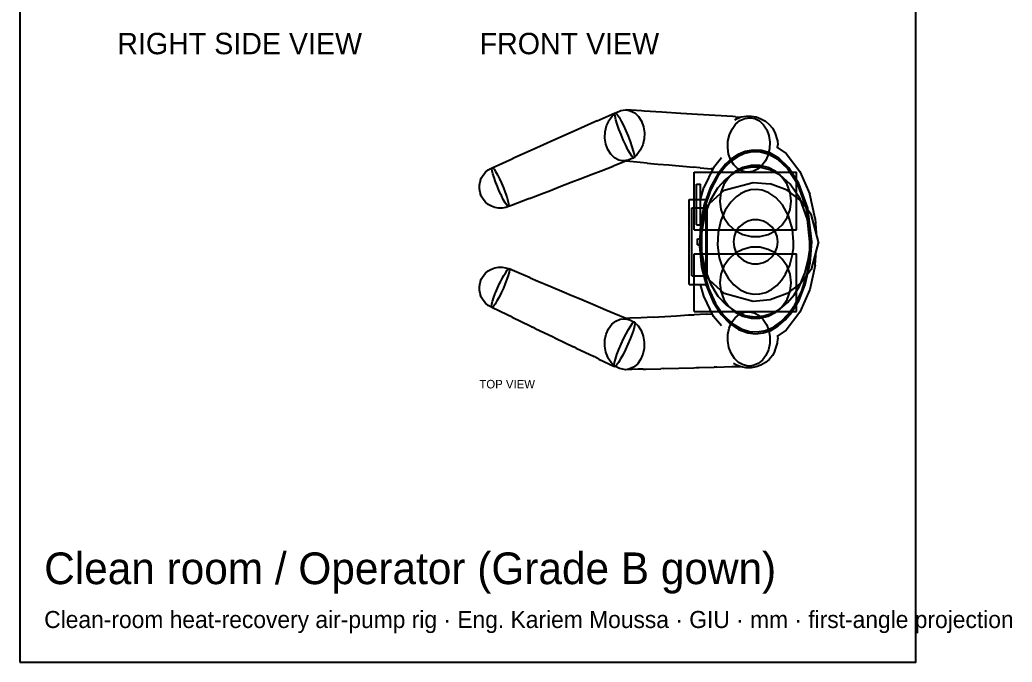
# Model space of a CAD drawing. Header units: millimetres. Extents: x 213 to 504, y -187 to 285.
# Drawn here: x 212.7 to 504.4, y -187.4 to 1.3 of the extents above; entities that cross this region are included whole.
import ezdxf

# ---------------------------------------------------------------- set-up
doc = ezdxf.new("R2010")
doc.units = ezdxf.units.MM
for name, color, linetype in [('BORDER', 7, 'Continuous'), ('HIDDEN', 8, 'Continuous'), ('TEXT', 5, 'Continuous'), ('VISIBLE', 7, 'Continuous')]:
    doc.layers.add(name, color=color, linetype=linetype)

msp = doc.modelspace()

# ---------------------------------------------------------------- linework, layer by layer
at = {"layer": 'BORDER'}
msp.add_lwpolyline([(212.74, -187.43), (476.14, -187.43), (476.14, 285.16), (212.74, 285.16)], close=True, dxfattribs=at)
at = {"layer": 'HIDDEN'}
for points in [[(387.95, -26.1), (387.96, -26.1)], [(387.96, -26.1), (388.36, -26.55)], [(391.01, -25.19), (392.19, -25.43)], [(392.19, -25.43), (393.48, -26.09)], [(393.48, -26.09), (394.59, -27.14)], [(385.18, -29.91), (385.75, -28.65)], [(387.7, -27.06), (387.62, -26.37)], [(387.94, -28.07), (387.7, -27.06)], [(388.33, -29.36), (387.94, -28.07)], [(388.36, -26.55), (388.88, -27.35)], [(388.88, -27.35), (389.5, -28.46)], [(389.5, -28.46), (390.17, -29.81)], [(394.59, -27.14), (395.46, -28.51)], [(395.46, -28.51), (396.04, -30.12)], [(423.14, -29.41), (424.42, -28.33)], [(424.42, -28.33), (425.84, -27.68)], [(425.84, -27.68), (427.33, -27.47)], [(427.33, -27.47), (427.55, -27.48)], [(427.55, -27.48), (428.81, -27.73)], [(428.81, -27.73), (430.18, -28.44)], [(430.18, -28.44), (431.36, -29.56)], [(384.69, -33.47), (384.77, -31.66)], [(384.77, -31.66), (385.18, -29.91)], [(388.85, -30.83), (388.33, -29.36)], [(389.46, -32.42), (388.85, -30.83)], [(390.17, -29.81), (390.87, -31.33)], [(390.87, -31.33), (391.54, -32.93)], [(396.04, -30.12), (396.31, -31.88)], [(396.31, -31.88), (396.23, -33.68)], [(421.32, -32.52), (422.09, -30.83)], [(422.09, -30.83), (423.14, -29.41)], [(431.36, -29.56), (432.29, -31.02)], [(432.29, -31.02), (432.91, -32.74)], [(384.96, -35.23), (384.69, -33.47)], [(390.13, -34.02), (389.46, -32.42)], [(390.83, -35.54), (390.13, -34.02)], [(391.54, -32.93), (392.15, -34.51)], [(392.15, -34.51), (392.67, -35.99)], [(396.23, -33.68), (395.82, -35.43)], [(420.81, -36.31), (420.89, -34.38)], [(420.89, -34.38), (421.32, -32.52)], [(432.91, -32.74), (433.19, -34.62)], [(433.19, -34.62), (433.11, -36.54)], [(385.54, -36.84), (384.96, -35.23)], [(386.41, -38.21), (385.54, -36.84)], [(391.5, -36.89), (390.83, -35.54)], [(392.12, -38), (391.5, -36.89)], [(392.67, -35.99), (393.06, -37.27)], [(393.06, -37.27), (393.3, -38.29)], [(395.1, -37.02), (394.12, -38.35)], [(395.82, -35.43), (395.1, -37.02)], [(421.09, -38.19), (420.81, -36.31)], [(425.99, -37.42), (423.85, -38.31)], [(428.05, -37.55), (425.78, -38.03)], [(428.3, -36.99), (425.99, -37.42)], [(430.44, -37.61), (428.05, -37.55)], [(430.72, -37.11), (428.3, -36.99)], [(432.87, -38.27), (430.44, -37.61)], [(433.18, -37.84), (430.72, -37.11)], [(433.11, -36.54), (432.68, -38.4)], [(435.85, -39.4), (433.18, -37.84)], [(387.52, -39.25), (386.41, -38.21)], [(388.81, -39.92), (387.52, -39.25)], [(389.87, -40.15), (388.81, -39.92)], [(390.19, -40.16), (389.87, -40.15)], [(391.59, -39.97), (390.19, -40.16)], [(392.92, -39.36), (391.59, -39.97)], [(392.64, -38.8), (392.12, -38)], [(393.04, -39.24), (392.64, -38.8)], [(394.12, -38.35), (392.92, -39.36)], [(393.27, -39.32), (393.04, -39.24)], [(393.29, -39.3), (393.27, -39.32)], [(393.38, -38.98), (393.29, -39.3)], [(393.3, -38.29), (393.38, -38.98)], [(421.8, -40.27), (420.11, -41.86)], [(421.91, -39.58), (420.18, -41.14)], [(421.71, -39.91), (421.09, -38.19)], [(422.64, -41.37), (421.71, -39.91)], [(423.68, -38.97), (421.8, -40.27)], [(423.85, -38.31), (421.91, -39.58)], [(425.78, -38.03), (423.68, -38.97)], [(431.91, -40.1), (430.86, -41.52)], [(432.68, -38.4), (431.91, -40.1)], [(435.53, -39.76), (432.87, -38.27)], [(438.48, -42.52), (435.53, -39.76)], [(438.81, -42.25), (435.85, -39.4)], [(351.61, -42.16), (351.81, -42.23)], [(351.81, -42.23), (352.15, -42.61)], [(352.15, -42.61), (352.6, -43.3)], [(352.6, -43.3), (353.14, -44.25)], [(411, -60.46), (411, -43.46)], [(411, -43.46), (441, -43.46)], [(416, -43.46), (441, -43.46)], [(420.11, -41.86), (417.95, -44.65)], [(420.18, -41.14), (417.99, -43.85)], [(423.04, -43.32), (421.14, -45)], [(423.04, -43.32), (421.14, -45)], [(423.64, -43.23), (421.74, -44.36)], [(423.82, -42.48), (422.64, -41.37)], [(425.28, -42.15), (423.04, -43.32)], [(425.28, -42.15), (423.04, -43.32)], [(425.76, -42.42), (423.64, -43.23)], [(425.19, -43.19), (423.82, -42.48)], [(426.32, -43.43), (425.19, -43.19)], [(427.73, -41.54), (425.28, -42.15)], [(427.73, -41.54), (425.28, -42.15)], [(428.06, -42), (425.76, -42.42)], [(426.67, -43.45), (426.32, -43.43)], [(428.16, -43.25), (426.67, -43.45)], [(430.27, -41.54), (427.73, -41.54)], [(430.27, -41.54), (427.73, -41.54)], [(430.49, -42.06), (428.06, -42)], [(429.58, -42.59), (428.16, -43.25)], [(430.86, -41.52), (429.58, -42.59)], [(432.72, -42.15), (430.27, -41.54)], [(432.72, -42.15), (430.27, -41.54)], [(433.23, -42.75), (430.49, -42.06)], [(434.96, -43.32), (432.72, -42.15)], [(434.96, -43.32), (432.72, -42.15)], [(436.19, -44.31), (433.23, -42.75)], [(436.86, -45), (434.96, -43.32)], [(436.86, -45), (434.96, -43.32)], [(441.41, -47.01), (438.48, -42.52)], [(441.75, -46.82), (438.81, -42.25)], [(441, -60.46), (441, -43.46)], [(441, -60.46), (441, -43.46)], [(351.99, -44.55), (351.97, -44.49)], [(353.14, -44.25), (353.72, -45.42)], [(353.72, -45.42), (354.32, -46.73)], [(417.99, -43.85), (415.73, -47.92)], [(417.95, -44.65), (415.75, -48.79)], [(420.04, -45.74), (417.85, -48.18)], [(421.14, -45), (419.7, -47.08)], [(421.14, -45), (419.7, -47.08)], [(421.74, -44.36), (420.04, -45.74)], [(439.16, -46.97), (436.19, -44.31)], [(438.3, -47.08), (436.86, -45)], [(438.3, -47.08), (436.86, -45)], [(354.32, -46.73), (354.9, -48.1)], [(354.9, -48.1), (355.42, -49.47)], [(355.42, -49.47), (355.87, -50.74)], [(411.6, -58.96), (411.6, -46.96)], [(411.6, -46.96), (412.8, -46.96)], [(412.8, -58.96), (412.8, -46.96)], [(415.73, -47.92), (413.92, -53)], [(415.75, -48.79), (414.03, -53.94)], [(417.85, -48.18), (415.66, -51.81)], [(418.81, -49.45), (418.5, -51.96)], [(418.81, -49.45), (418.5, -51.96)], [(419.7, -47.08), (418.81, -49.45)], [(419.7, -47.08), (418.81, -49.45)], [(425.98, -49.13), (424.55, -49.83)], [(427.55, -48.69), (425.98, -49.13)], [(429.23, -48.57), (427.55, -48.69)], [(430.97, -48.8), (429.23, -48.57)], [(432.91, -49.53), (430.97, -48.8)], [(434.93, -50.9), (432.91, -49.53)], [(439.19, -49.45), (438.3, -47.08)], [(439.19, -49.45), (438.3, -47.08)], [(442.07, -51.28), (439.16, -46.97)], [(439.5, -51.96), (439.19, -49.45)], [(439.5, -51.96), (439.19, -49.45)], [(444.01, -54.13), (441.41, -47.01)], [(444.34, -54.04), (441.75, -46.82)], [(354.16, -50.08), (354.01, -49.75)], [(355.87, -50.74), (356.21, -51.85)], [(356.21, -51.85), (356.41, -52.72)], [(409.5, -76.46), (409.5, -51.46)], [(409.5, -51.46), (414.5, -51.46)], [(411, -60.46), (411, -51.46)], [(411.6, -58.96), (411.6, -51.46)], [(412.8, -58.96), (412.8, -51.46)], [(415.66, -51.81), (414, -56.3)], [(414.5, -76.46), (414.5, -51.46)], [(418.5, -51.96), (418.81, -54.48)], [(418.5, -51.96), (418.81, -54.48)], [(421.72, -52.26), (420.09, -54.63)], [(423.29, -50.72), (421.72, -52.26)], [(424.55, -49.83), (423.29, -50.72)], [(436.89, -53.04), (434.93, -50.9)], [(439.19, -54.48), (439.5, -51.96)], [(439.19, -54.48), (439.5, -51.96)], [(444.26, -57.36), (442.07, -51.28)], [(356.3, -53.58), (356.25, -53.56)], [(356.41, -53.59), (356.38, -53.61)], [(356.41, -52.72), (356.48, -53.32)], [(356.48, -53.32), (356.41, -53.59)], [(410.25, -73.96), (410.25, -53.96)], [(410.25, -73.96), (410.25, -53.96)], [(410.25, -53.96), (414.75, -53.96)], [(410.25, -53.96), (414.75, -53.96)], [(413.92, -53), (412.79, -58.89)], [(414.03, -53.94), (413.03, -59.85)], [(414.75, -73.96), (414.75, -53.96)], [(414.75, -73.96), (414.75, -53.96)], [(420.09, -54.63), (418.78, -57.65)], [(418.81, -54.48), (419.7, -56.84)], [(418.81, -54.48), (419.7, -56.84)], [(438.71, -56.28), (436.89, -53.04)], [(438.3, -56.84), (439.19, -54.48)], [(438.3, -56.84), (439.19, -54.48)], [(445.17, -63.96), (444.01, -54.13)], [(445.5, -63.96), (444.34, -54.04)], [(414, -56.3), (413.11, -61.41)], [(414.5, -72.04), (414.5, -55.88)], [(418.78, -57.65), (417.99, -61.17)], [(419.7, -56.84), (421.14, -58.93)], [(419.7, -56.84), (421.14, -58.93)], [(426.7, -57.89), (425.31, -58.61)], [(426.7, -57.89), (425.31, -58.61)], [(428.22, -57.51), (426.7, -57.89)], [(428.22, -57.51), (426.7, -57.89)], [(429.78, -57.51), (428.22, -57.51)], [(429.78, -57.51), (428.22, -57.51)], [(431.3, -57.89), (429.78, -57.51)], [(431.3, -57.89), (429.78, -57.51)], [(432.69, -58.61), (431.3, -57.89)], [(432.69, -58.61), (431.3, -57.89)], [(436.86, -58.93), (438.3, -56.84)], [(436.86, -58.93), (438.3, -56.84)], [(439.86, -60.2), (438.71, -56.28)], [(445, -63.96), (444.26, -57.36)], [(411, -60.46), (441, -60.46)], [(411, -60.46), (441, -60.46)], [(411.6, -58.96), (412.8, -58.96)], [(411.6, -58.96), (412.8, -58.96)], [(412.79, -58.89), (412.52, -65.18)], [(413.03, -59.85), (412.88, -66.09)], [(417.99, -61.17), (417.82, -64.94)], [(421.14, -58.93), (423.04, -60.6)], [(421.14, -58.93), (423.04, -60.6)], [(423.24, -60.94), (422.69, -62.41)], [(423.24, -60.94), (422.69, -62.41)], [(423.04, -60.6), (425.28, -61.78)], [(423.04, -60.6), (425.28, -61.78)], [(424.13, -59.65), (423.24, -60.94)], [(424.13, -59.65), (423.24, -60.94)], [(425.31, -58.61), (424.13, -59.65)], [(425.31, -58.61), (424.13, -59.65)], [(433.87, -59.65), (432.69, -58.61)], [(433.87, -59.65), (432.69, -58.61)], [(432.72, -61.78), (434.96, -60.6)], [(432.72, -61.78), (434.96, -60.6)], [(434.76, -60.94), (433.87, -59.65)], [(434.76, -60.94), (433.87, -59.65)], [(435.31, -62.41), (434.76, -60.94)], [(435.31, -62.41), (434.76, -60.94)], [(434.96, -60.6), (436.86, -58.93)], [(434.96, -60.6), (436.86, -58.93)], [(440.2, -63.96), (439.86, -60.2)], [(411.9, -64.86), (411.9, -63.06)], [(411.9, -64.86), (411.9, -63.06)], [(411.9, -63.06), (412.9, -63.06)], [(411.9, -63.06), (412.9, -63.06)], [(412.9, -64.86), (412.9, -63.06)], [(412.9, -64.86), (412.9, -63.06)], [(413.11, -61.41), (413.13, -66.74)], [(422.69, -62.41), (422.5, -63.96)], [(422.69, -62.41), (422.5, -63.96)], [(422.5, -63.96), (422.69, -65.52)], [(422.5, -63.96), (422.69, -65.52)], [(425.28, -61.78), (427.73, -62.39)], [(425.28, -61.78), (427.73, -62.39)], [(427.73, -62.39), (430.27, -62.39)], [(427.73, -62.39), (430.27, -62.39)], [(430.27, -62.39), (432.72, -61.78)], [(430.27, -62.39), (432.72, -61.78)], [(435.5, -63.96), (435.31, -62.41)], [(435.5, -63.96), (435.31, -62.41)], [(435.31, -65.52), (435.5, -63.96)], [(435.31, -65.52), (435.5, -63.96)], [(440.12, -65.79), (440.2, -63.96)], [(444.91, -66.34), (445, -63.96)], [(444.93, -68.51), (445.17, -63.96)], [(445.07, -70.09), (445.5, -63.96)], [(411.9, -64.86), (412.9, -64.86)], [(411.9, -64.86), (412.9, -64.86)], [(412.52, -65.18), (413.13, -71.37)], [(412.88, -66.09), (413.63, -72.16)], [(413.13, -66.74), (414.06, -71.83)], [(417.82, -64.94), (418.32, -68.61)], [(422.69, -65.52), (423.24, -66.98)], [(422.69, -65.52), (423.24, -66.98)], [(425.28, -66.15), (423.04, -67.32)], [(425.28, -66.15), (423.04, -67.32)], [(423.24, -66.98), (424.13, -68.27)], [(423.24, -66.98), (424.13, -68.27)], [(427.73, -65.54), (425.28, -66.15)], [(427.73, -65.54), (425.28, -66.15)], [(430.27, -65.54), (427.73, -65.54)], [(430.27, -65.54), (427.73, -65.54)], [(432.72, -66.15), (430.27, -65.54)], [(432.72, -66.15), (430.27, -65.54)], [(434.96, -67.32), (432.72, -66.15)], [(434.96, -67.32), (432.72, -66.15)], [(433.87, -68.27), (434.76, -66.98)], [(433.87, -68.27), (434.76, -66.98)], [(434.76, -66.98), (435.31, -65.52)], [(434.76, -66.98), (435.31, -65.52)], [(439.87, -67.7), (440.12, -65.79)], [(444.61, -68.82), (444.91, -66.34)], [(411, -76.46), (411, -67.46)], [(411, -84.46), (411, -67.46)], [(411, -67.46), (441, -67.46)], [(411, -67.46), (441, -67.46)], [(418.32, -68.61), (419.4, -71.9)], [(421.14, -69), (419.7, -71.08)], [(421.14, -69), (419.7, -71.08)], [(423.04, -67.32), (421.14, -69)], [(423.04, -67.32), (421.14, -69)], [(424.13, -68.27), (425.31, -69.31)], [(424.13, -68.27), (425.31, -69.31)], [(425.31, -69.31), (426.7, -70.04)], [(425.31, -69.31), (426.7, -70.04)], [(431.3, -70.04), (432.69, -69.31)], [(431.3, -70.04), (432.69, -69.31)], [(432.69, -69.31), (433.87, -68.27)], [(432.69, -69.31), (433.87, -68.27)], [(436.86, -69), (434.96, -67.32)], [(436.86, -69), (434.96, -67.32)], [(438.3, -71.08), (436.86, -69)], [(438.3, -71.08), (436.86, -69)], [(439.04, -70.78), (439.87, -67.7)], [(441, -84.46), (441, -67.46)], [(441, -84.46), (441, -67.46)], [(443.53, -73.17), (444.61, -68.82)], [(444.13, -73.29), (444.93, -68.51)], [(356.55, -72.89), (356.31, -73.79)], [(356.55, -71.91), (356.59, -71.94)], [(356.64, -72.26), (356.55, -72.89)], [(356.59, -71.94), (356.64, -72.26)], [(413.13, -71.37), (414.55, -76.98)], [(413.63, -72.16), (415.14, -77.59)], [(414.06, -71.83), (415.75, -76.29)], [(419.7, -71.08), (418.81, -73.45)], [(419.7, -71.08), (418.81, -73.45)], [(419.4, -71.9), (420.9, -74.6)], [(426.7, -70.04), (428.22, -70.42)], [(426.7, -70.04), (428.22, -70.42)], [(428.22, -70.42), (429.78, -70.42)], [(428.22, -70.42), (429.78, -70.42)], [(429.78, -70.42), (431.3, -70.04)], [(429.78, -70.42), (431.3, -70.04)], [(437.84, -73.42), (439.04, -70.78)], [(439.19, -73.45), (438.3, -71.08)], [(439.19, -73.45), (438.3, -71.08)], [(443.61, -76.5), (445.07, -70.09)], [(354.02, -75.69), (354.21, -75.31)], [(355.93, -74.92), (355.44, -76.19)], [(356.31, -73.79), (355.93, -74.92)], [(410.25, -73.96), (414.75, -73.96)], [(410.25, -73.96), (414.75, -73.96)], [(418.81, -73.45), (418.5, -75.96)], [(418.81, -73.45), (418.5, -75.96)], [(420.9, -74.6), (422.62, -76.62)], [(435.25, -76.74), (436.65, -75.21)], [(436.65, -75.21), (437.84, -73.42)], [(439.5, -75.96), (439.19, -73.45)], [(439.5, -75.96), (439.19, -73.45)], [(441.92, -76.93), (443.53, -73.17)], [(442.58, -78.33), (444.13, -73.29)], [(354.87, -77.54), (354.24, -78.9)], [(355.44, -76.19), (354.87, -77.54)], [(409.5, -76.46), (414.5, -76.46)], [(414.55, -76.98), (416.56, -81.69)], [(415.14, -77.59), (417.21, -82.07)], [(415.75, -76.29), (417.95, -79.88)], [(418.5, -75.96), (418.81, -78.48)], [(418.5, -75.96), (418.81, -78.48)], [(418.81, -78.48), (419.7, -80.84)], [(418.81, -78.48), (419.7, -80.84)], [(422.62, -76.62), (424.47, -78.05)], [(424.47, -78.05), (426.42, -78.95)], [(431.99, -78.8), (433.67, -77.96)], [(433.67, -77.96), (435.25, -76.74)], [(438.3, -80.84), (439.19, -78.48)], [(438.3, -80.84), (439.19, -78.48)], [(439.19, -78.48), (439.5, -75.96)], [(439.19, -78.48), (439.5, -75.96)], [(440.31, -79.52), (441.92, -76.93)], [(440.56, -82.46), (442.58, -78.33)], [(441.78, -81.05), (443.61, -76.5)], [(351.84, -80.89), (351.87, -80.8)], [(352.99, -81.3), (352.43, -82.21)], [(352.49, -79.11), (352.53, -79.02)], [(353.6, -80.18), (352.99, -81.3)], [(354.24, -78.9), (353.6, -80.18)], [(417.95, -79.88), (420.42, -82.53)], [(419.7, -80.84), (421.14, -82.93)], [(419.7, -80.84), (421.14, -82.93)], [(426.42, -78.95), (428.38, -79.34)], [(428.38, -79.34), (430.27, -79.26)], [(430.27, -79.26), (431.99, -78.8)], [(436.86, -82.93), (438.3, -80.84)], [(436.86, -82.93), (438.3, -80.84)], [(438.39, -81.77), (440.31, -79.52)], [(439.62, -84.63), (441.78, -81.05)], [(351.62, -83.18), (351.45, -83.21)], [(351.97, -82.85), (351.62, -83.18)], [(352.43, -82.21), (351.97, -82.85)], [(411, -84.46), (441, -84.46)], [(416, -84.46), (441, -84.46)], [(416.56, -81.69), (418.92, -85.34)], [(417.21, -82.07), (419.59, -85.48)], [(420.42, -82.53), (423.1, -84.41)], [(421.14, -82.93), (423.04, -84.6)], [(421.14, -82.93), (423.04, -84.6)], [(423.1, -84.41), (425.94, -85.56)], [(425.66, -84.62), (426.59, -84.47)], [(426.59, -84.47), (427.15, -84.47)], [(427.15, -84.47), (428.63, -84.79)], [(433.87, -84.92), (436.22, -83.6)], [(434.96, -84.6), (436.86, -82.93)], [(434.96, -84.6), (436.86, -82.93)], [(436.22, -83.6), (438.39, -81.77)], [(438.69, -85.14), (440.56, -82.46)], [(386.74, -88.18), (387.91, -87.22)], [(387.91, -87.22), (389.24, -86.66)], [(389.24, -86.66), (390.12, -86.52)], [(390.12, -86.52), (390.64, -86.52)], [(390.64, -86.52), (392.03, -86.82)], [(392.03, -86.82), (393.33, -87.54)], [(392.86, -87.87), (393.26, -87.49)], [(393.26, -87.49), (393.46, -87.45)], [(393.46, -87.45), (393.5, -87.48)], [(393.5, -87.48), (393.57, -87.86)], [(418.92, -85.34), (421.45, -87.97)], [(419.59, -85.48), (422.13, -87.92)], [(421.97, -87.63), (422.99, -86.24)], [(422.99, -86.24), (424.24, -85.22)], [(423.04, -84.6), (425.28, -85.78)], [(423.04, -84.6), (425.28, -85.78)], [(424.24, -85.22), (425.66, -84.62)], [(425.28, -85.78), (427.73, -86.39)], [(425.28, -85.78), (427.73, -86.39)], [(425.94, -85.56), (428.76, -85.96)], [(427.73, -86.39), (430.27, -86.39)], [(427.73, -86.39), (430.27, -86.39)], [(428.63, -84.79), (430.02, -85.56)], [(428.76, -85.96), (431.44, -85.7)], [(430.02, -85.56), (431.23, -86.72)], [(430.27, -86.39), (432.72, -85.78)], [(430.27, -86.39), (432.72, -85.78)], [(431.23, -86.72), (432.2, -88.22)], [(431.44, -85.7), (433.87, -84.92)], [(432.72, -85.78), (434.96, -84.6)], [(432.72, -85.78), (434.96, -84.6)], [(434.28, -88.97), (436.57, -87.34)], [(435.65, -88.67), (437.73, -86.88)], [(436.57, -87.34), (438.69, -85.14)], [(437.73, -86.88), (439.62, -84.63)], [(385.1, -91.04), (385.78, -89.48)], [(385.78, -89.48), (386.74, -88.18)], [(390.96, -90.97), (391.67, -89.67)], [(391.67, -89.67), (392.32, -88.61)], [(392.32, -88.61), (392.86, -87.87)], [(393.18, -89.64), (392.74, -90.94)], [(393.46, -88.59), (393.18, -89.64)], [(393.33, -87.54), (394.47, -88.63)], [(393.57, -87.86), (393.46, -88.59)], [(394.47, -88.63), (395.38, -90.04)], [(395.38, -90.04), (396, -91.67)], [(420.84, -91.14), (421.24, -89.29)], [(421.24, -89.29), (421.97, -87.63)], [(421.45, -87.97), (424.03, -89.71)], [(422.13, -87.92), (424.78, -89.51)], [(424.03, -89.71), (426.68, -90.69)], [(424.78, -89.51), (427.19, -90.26)], [(427.19, -90.26), (429.51, -90.41)], [(429.51, -90.41), (431.89, -90)], [(431.21, -90.72), (433.46, -89.96)], [(431.89, -90), (434.28, -88.97)], [(432.2, -88.22), (432.87, -89.97)], [(432.87, -89.97), (433.19, -91.86)], [(433.46, -89.96), (435.65, -88.67)], [(384.7, -94.58), (384.73, -92.77)], [(384.73, -92.77), (385.1, -91.04)], [(389.5, -94.03), (390.22, -92.46)], [(390.22, -92.46), (390.96, -90.97)], [(392.17, -92.42), (391.5, -93.99)], [(392.74, -90.94), (392.17, -92.42)], [(396, -91.67), (396.3, -93.45)], [(420.81, -93.07), (420.84, -91.14)], [(421.13, -94.96), (420.81, -93.07)], [(426.68, -90.69), (428.99, -90.96)], [(428.99, -90.96), (431.21, -90.72)], [(433.19, -91.86), (433.16, -93.79)], [(385, -96.35), (384.7, -94.58)], [(388.26, -97.09), (388.83, -95.6)], [(388.83, -95.6), (389.5, -94.03)], [(390.78, -95.57), (390.04, -97.05)], [(391.5, -93.99), (390.78, -95.57)], [(396.27, -95.25), (395.9, -96.99)], [(396.3, -93.45), (396.27, -95.25)], [(421.8, -96.7), (421.13, -94.96)], [(432.76, -95.64), (432.03, -97.3)], [(433.16, -93.79), (432.76, -95.64)], [(385.56, -97.83), (385, -96.35)], [(387.54, -99.43), (387.82, -98.39)], [(387.82, -98.39), (388.26, -97.09)], [(389.33, -98.36), (388.68, -99.41)], [(390.04, -97.05), (389.33, -98.36)], [(395.22, -98.55), (394.26, -99.84)], [(395.9, -96.99), (395.22, -98.55)], [(422.77, -98.2), (421.8, -96.7)], [(423.98, -99.37), (422.77, -98.2)], [(431.01, -98.68), (429.76, -99.71)], [(432.03, -97.3), (431.01, -98.68)], [(387.43, -100.17), (387.54, -99.43)], [(387.45, -100.27), (387.43, -100.17)], [(388.14, -100.15), (387.75, -100.53)], [(388.68, -99.41), (388.14, -100.15)], [(391.76, -101.37), (390.76, -101.51)], [(393.09, -100.8), (391.76, -101.37)], [(394.26, -99.84), (393.09, -100.8)], [(425.37, -100.13), (423.98, -99.37)], [(426.85, -100.45), (425.37, -100.13)], [(427.27, -100.46), (426.85, -100.45)], [(428.34, -100.31), (427.27, -100.46)], [(429.76, -99.71), (428.34, -100.31)]]:
    msp.add_lwpolyline(points, dxfattribs=at)
at = {"layer": 'VISIBLE'}
for points in [[(382.44, -28.39), (387.73, -26.03)], [(386.88, -26.99), (388.08, -25.99)], [(387.62, -26.36), (387.71, -26.04)], [(387.71, -26.04), (387.73, -26.03)], [(387.73, -26.03), (387.95, -26.1)], [(388.08, -25.99), (389.41, -25.37)], [(389.41, -25.37), (390.81, -25.18)], [(390.81, -25.18), (391.01, -25.19)], [(395.49, -25.47), (391.01, -25.19)], [(396.24, -25.52), (395.49, -25.47)], [(401.45, -25.85), (396.24, -25.52)], [(407.05, -26.2), (401.45, -25.85)], [(411.89, -26.5), (407.05, -26.2)], [(381.71, -28.72), (375.69, -31.41)], [(382.44, -28.39), (381.71, -28.72)], [(385.75, -28.65), (385.9, -28.33)], [(385.9, -28.33), (386.88, -26.99)], [(387.62, -26.37), (387.62, -26.36)], [(417.11, -26.83), (411.89, -26.5)], [(422.33, -27.15), (417.11, -26.83)], [(423.06, -27.2), (422.33, -27.15)], [(422.87, -28.07), (423.41, -27.76)], [(423.06, -27.2), (424.67, -27.3)], [(423.41, -27.76), (424.8, -27.25)], [(424.8, -27.25), (426.26, -27)], [(426.26, -27), (427.74, -27)], [(427.74, -27), (429.2, -27.25)], [(429.2, -27.25), (430.59, -27.76)], [(430.59, -27.76), (431.88, -28.5)], [(431.88, -28.5), (433.01, -29.45)], [(375.69, -31.41), (369.67, -34.09)], [(433.01, -29.45), (433.96, -30.59)], [(433.96, -30.59), (434.7, -31.87)], [(434.7, -31.87), (435.41, -34.25)], [(369.67, -34.09), (363.65, -36.78)], [(435.41, -34.25), (435.5, -35.46)], [(363.65, -36.78), (357.63, -39.47)], [(435.27, -36.16), (438, -37.98)], [(435.44, -36.28), (435.5, -35.46)], [(351.61, -42.16), (357.63, -39.47)], [(390.9, -40.24), (387.12, -41.7)], [(391.06, -40.25), (390.6, -40.21)], [(395.08, -40.62), (391.06, -40.25)], [(397.1, -40.8), (395.08, -40.62)], [(397.1, -40.8), (400.29, -41.09)], [(416.68, -42.08), (419.02, -39.19)], [(438, -37.98), (442.04, -43.28)], [(348.92, -44.33), (349.62, -43.5)], [(349.62, -43.5), (350.44, -42.8)], [(350.44, -42.8), (351.38, -42.26)], [(351.38, -42.26), (351.59, -42.19)], [(351.52, -42.45), (351.59, -42.17)], [(351.59, -43.05), (351.52, -42.45)], [(351.59, -42.17), (351.61, -42.16)], [(351.79, -43.92), (351.59, -43.05)], [(380.97, -44.08), (383.6, -43.06)], [(383.6, -43.06), (387.12, -41.7)], [(400.29, -41.09), (403.48, -41.37)], [(403.48, -41.37), (405.5, -41.56)], [(405.5, -41.56), (408.69, -41.84)], [(408.69, -41.84), (410.7, -42.03)], [(412.72, -42.21), (410.7, -42.03)], [(411, -51.46), (411, -43.46)], [(411, -43.46), (416, -43.46)], [(412.72, -42.21), (415.91, -42.5)], [(416.68, -42.08), (413.77, -47.97)], [(416.46, -42.54), (415.91, -42.5)], [(442.04, -43.28), (444.92, -49.97)], [(347.82, -47.34), (348.01, -46.28)], [(348.01, -46.28), (348.38, -45.26)], [(348.38, -45.26), (348.92, -44.33)], [(351.97, -44.49), (351.79, -43.92)], [(352.13, -45.03), (351.99, -44.55)], [(352.58, -46.3), (352.13, -45.03)], [(353.1, -47.66), (352.58, -46.3)], [(371.31, -47.83), (374.83, -46.46)], [(374.83, -46.46), (377.46, -45.44)], [(377.46, -45.44), (380.97, -44.08)], [(419.75, -48.81), (428.29, -46.48)], [(428.29, -46.48), (433.34, -46.95)], [(347.82, -48.42), (347.82, -47.34)], [(348.01, -49.49), (347.82, -48.42)], [(348.38, -50.5), (348.01, -49.49)], [(353.68, -49.04), (353.1, -47.66)], [(354.01, -49.75), (353.68, -49.04)], [(366.05, -49.86), (368.68, -48.84)], [(368.68, -48.84), (371.31, -47.83)], [(411.6, -51.46), (411.6, -46.96)], [(411.6, -46.96), (412.8, -46.96)], [(412.8, -51.46), (412.8, -46.96)], [(412.82, -51.46), (413.77, -47.97)], [(414.5, -53.59), (419.75, -48.81)], [(438.25, -48.81), (433.34, -46.95)], [(442.4, -51.9), (438.25, -48.81)], [(348.92, -51.44), (348.38, -50.5)], [(349.62, -52.27), (348.92, -51.44)], [(350.44, -52.96), (349.62, -52.27)], [(354.28, -50.35), (354.16, -50.08)], [(354.86, -51.52), (354.28, -50.35)], [(355.4, -52.47), (354.86, -51.52)], [(355.85, -53.16), (355.4, -52.47)], [(362.53, -51.23), (357.29, -53.26)], [(362.53, -51.23), (366.05, -49.86)], [(409.5, -76.46), (409.5, -51.46)], [(409.5, -51.46), (414.5, -51.46)], [(414.5, -55.88), (414.5, -51.46)], [(442.4, -51.9), (445.37, -55.8)], [(446.53, -57.13), (444.92, -49.97)], [(351.38, -53.5), (350.44, -52.96)], [(352.4, -53.87), (351.38, -53.5)], [(353.46, -54.06), (352.4, -53.87)], [(354.54, -54.06), (353.46, -54.06)], [(355.6, -53.87), (354.54, -54.06)], [(356.36, -53.6), (355.6, -53.87)], [(356.19, -53.54), (355.85, -53.16)], [(356.25, -53.56), (356.19, -53.54)], [(356.38, -53.61), (356.3, -53.58)], [(357.29, -53.26), (356.38, -53.61)], [(447.5, -63.96), (445.37, -55.8)], [(446.53, -57.13), (446.82, -61.36)], [(447.5, -63.96), (445.37, -72.12)], [(446.53, -70.8), (446.82, -66.56)], [(349.62, -73.18), (350.44, -72.48)], [(350.44, -72.48), (351.38, -71.94)], [(351.38, -71.94), (352.4, -71.57)], [(352.4, -71.57), (353.46, -71.39)], [(353.46, -71.39), (354.54, -71.39)], [(354.54, -71.39), (355.6, -71.57)], [(355.01, -73.82), (355.57, -72.91)], [(355.57, -72.91), (356.03, -72.27)], [(355.6, -71.57), (356.53, -71.91)], [(356.03, -72.27), (356.38, -71.94)], [(356.38, -71.94), (356.55, -71.91)], [(358.18, -72.6), (356.55, -71.91)], [(362.7, -74.5), (358.18, -72.6)], [(414.5, -76.46), (414.5, -72.04)], [(445.37, -72.12), (442.4, -76.03)], [(446.53, -70.8), (444.92, -77.95)], [(348.01, -75.96), (348.38, -74.94)], [(348.38, -74.94), (348.92, -74.01)], [(348.92, -74.01), (349.62, -73.18)], [(353.76, -76.22), (354.02, -75.69)], [(354.21, -75.31), (354.4, -74.95)], [(354.4, -74.95), (355.01, -73.82)], [(362.7, -74.5), (364.97, -75.46)], [(364.97, -75.46), (368.85, -77.09)], [(419.75, -79.12), (414.5, -74.34)], [(347.82, -77.02), (348.01, -75.96)], [(347.82, -78.1), (347.82, -77.02)], [(348.01, -79.17), (347.82, -78.1)], [(352.56, -78.93), (353.13, -77.58)], [(353.13, -77.58), (353.76, -76.22)], [(368.85, -77.09), (372.73, -78.72)], [(372.73, -78.72), (375, -79.68)], [(409.5, -76.46), (414.5, -76.46)], [(411, -84.46), (411, -76.46)], [(413.77, -79.95), (412.82, -76.46)], [(442.4, -76.03), (438.25, -79.12)], [(444.92, -77.95), (442.04, -84.64)], [(348.38, -80.18), (348.01, -79.17)], [(348.92, -81.12), (348.38, -80.18)], [(349.62, -81.95), (348.92, -81.12)], [(351.45, -82.23), (351.69, -81.33)], [(351.69, -81.33), (351.84, -80.89)], [(351.87, -80.8), (352.07, -80.21)], [(352.07, -80.21), (352.49, -79.11)], [(352.53, -79.02), (352.56, -78.93)], [(375, -79.68), (377.28, -80.64)], [(377.28, -80.64), (381.15, -82.27)], [(416.68, -85.84), (413.77, -79.95)], [(428.29, -81.45), (419.75, -79.12)], [(433.34, -80.97), (428.29, -81.45)], [(438.25, -79.12), (433.34, -80.97)], [(350.44, -82.64), (349.62, -81.95)], [(351.38, -83.18), (350.44, -82.64)], [(351.36, -82.86), (351.45, -82.23)], [(351.41, -83.18), (351.36, -82.86)], [(351.43, -83.2), (351.38, -83.18)], [(351.45, -83.21), (351.41, -83.18)], [(356.02, -85.41), (351.45, -83.21)], [(381.15, -82.27), (385.03, -83.9)], [(385.03, -83.9), (387.3, -84.86)], [(411, -84.46), (416, -84.46)], [(357.47, -86.11), (356.02, -85.41)], [(357.47, -86.11), (362.74, -88.65)], [(387.3, -84.86), (391.12, -86.47)], [(392.04, -86.41), (390.85, -86.48)], [(395.34, -86.23), (392.04, -86.41)], [(398.89, -86.03), (395.34, -86.23)], [(398.89, -86.03), (400.55, -85.94)], [(400.55, -85.94), (404.1, -85.74)], [(404.1, -85.74), (405.76, -85.64)], [(405.76, -85.64), (409.31, -85.44)], [(409.31, -85.44), (410.97, -85.35)], [(414.52, -85.15), (410.97, -85.35)], [(414.52, -85.15), (416.18, -85.06)], [(416.18, -85.06), (416.29, -85.05)], [(418.97, -88.67), (416.68, -85.84)], [(442.04, -84.64), (438, -89.94)], [(362.74, -88.65), (363.48, -89)], [(364.22, -89.36), (363.48, -89)], [(364.22, -89.36), (369.5, -91.89)], [(438, -89.94), (435.27, -91.76)], [(369.5, -91.89), (370.23, -92.25)], [(370.23, -92.25), (375.51, -94.79)], [(435.41, -93.67), (435.5, -92.46)], [(435.44, -91.65), (435.5, -92.46)], [(376.25, -95.14), (375.51, -94.79)], [(376.25, -95.14), (381.53, -97.68)], [(434.7, -96.06), (433.96, -97.34)], [(434.7, -96.06), (435.41, -93.67)], [(382.97, -98.38), (381.53, -97.68)], [(382.97, -98.38), (387.54, -100.58)], [(385.62, -97.99), (385.56, -97.83)], [(386.53, -99.39), (385.62, -97.99)], [(433.01, -98.47), (431.88, -99.43)], [(433.96, -97.34), (433.01, -98.47)], [(387.67, -100.49), (386.53, -99.39)], [(387.5, -100.54), (387.45, -100.27)], [(387.54, -100.58), (387.5, -100.54)], [(387.74, -100.54), (387.54, -100.58)], [(388.97, -101.2), (387.67, -100.49)], [(387.75, -100.53), (387.74, -100.54)], [(390.36, -101.5), (388.97, -101.2)], [(390.76, -101.51), (390.36, -101.5)], [(394.51, -101.4), (390.76, -101.51)], [(395.98, -101.36), (394.51, -101.4)], [(395.98, -101.36), (396.73, -101.34)], [(396.73, -101.34), (401.2, -101.21)], [(401.95, -101.19), (401.2, -101.21)], [(401.95, -101.19), (406.42, -101.06)], [(406.42, -101.06), (410.88, -100.93)], [(410.88, -100.93), (411.63, -100.91)], [(411.63, -100.91), (412.38, -100.89)], [(412.38, -100.89), (416.85, -100.76)], [(417.6, -100.74), (416.85, -100.76)], [(417.6, -100.74), (422.07, -100.61)], [(422.07, -100.61), (423.52, -100.57)], [(423.41, -100.17), (422.54, -99.67)], [(424.8, -100.67), (423.41, -100.17)], [(423.52, -100.57), (424.43, -100.54)], [(426.26, -100.93), (424.8, -100.67)], [(427.74, -100.93), (426.26, -100.93)], [(429.2, -100.67), (427.74, -100.93)], [(430.59, -100.17), (429.2, -100.67)], [(431.88, -99.43), (430.59, -100.17)]]:
    msp.add_lwpolyline(points, dxfattribs=at)

# ---------------------------------------------------------------- texts
at = {"layer": 'TEXT'}
for s, height, p in [('RIGHT SIDE VIEW', 6.2875, (241.39, -8.83)), ('FRONT VIEW', 6.288, (347.89, -8.83)), ('TOP VIEW', 2.5, (347.82, -107.01)), ('Clean room / Operator (Grade B gown)', 9.3087, (219.9, -164.52)), ('Clean-room heat-recovery air-pump rig · Eng. Kariem Moussa · GIU · mm · first-angle projection', 5.0124, (219.9, -177.41))]:
    msp.add_text(s, height=height, dxfattribs=at).set_placement(p)

doc.saveas('drawing.dxf')
